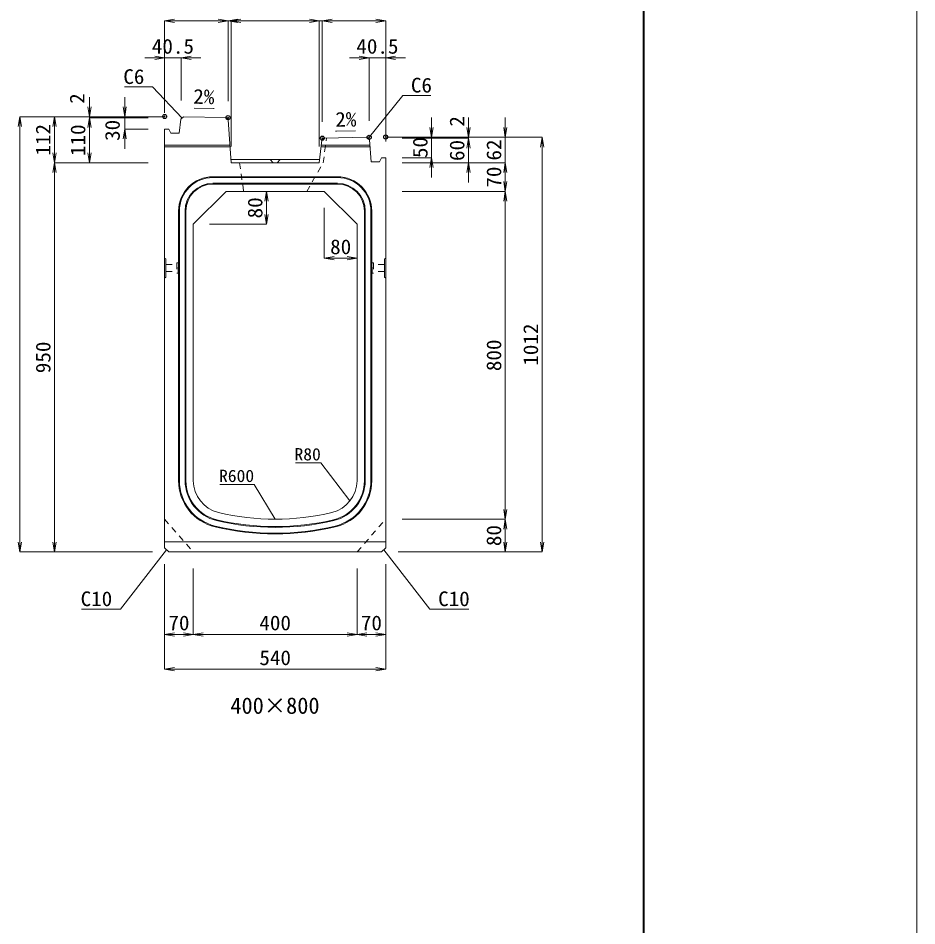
# Model space of a CAD drawing. Units: millimetres at full size, sheet at 1:20. Extents: x -1267 to 18002, y -8037 to 7143.
# Drawn here: x 15807 to 18002, y -5821 to -3606 of the extents above; entities that cross this region are included whole.
import ezdxf
from ezdxf.enums import TextEntityAlignment as Align

# ---------------------------------------------------------------- set-up
doc = ezdxf.new("R2010")
doc.units = ezdxf.units.MM
doc.header["$LTSCALE"] = 20
doc.header["$PDMODE"] = 32
doc.header["$PDSIZE"] = 10
doc.linetypes.add('USER1', pattern=[1.35, 0.75, -0.6])
for name, color, linetype, lineweight in [('0_2', 5, 'Continuous', 13), ('インサート', 3, 'USER1', 9), ('図枠', 7, 'Continuous', 5), ('寸法線', 7, 'Continuous', 13), ('引出線', 4, 'Continuous', 13), ('排水孔', 30, 'USER1', 9), ('本体', 2, 'Continuous', 13), ('目地', 132, 'Continuous', 5)]:
    doc.layers.add(name, color=color, linetype=linetype, lineweight=lineweight)
doc.layers.add('作業エリア', color=11, linetype='Continuous')
doc.layers.add('文字', color=7, linetype='Continuous')
doc.styles.add('ＭＳ 明朝', font='')
doc.styles.get('ＭＳ 明朝').set_extended_font_data('MS Mincho')

# ---------------------------------------------------------------- blocks, each defined once
blk = doc.blocks.new('open_arrow')
at = {"color": 0, "linetype": 'Continuous', "lineweight": -2}
blk.add_lwpolyline([(7.5, 1.25), (0, 0), (7.5, -1.25)], dxfattribs=at)

msp = doc.modelspace()

# ---------------------------------------------------------------- linework, layer by layer
at = {"layer": '0_2'}
msp.add_line((18001.66, 7143.28), (18001.66, -8037.05), dxfattribs=at)
at = {"layer": 'インサート'}
for p, q in [((16167.64, -4207.31), (16194.64, -4207.31)), ((16167.64, -4207.31), (16167.64, -4224.31)), ((16197.64, -4203.31), (16194.64, -4203.31)), ((16194.64, -4203.31), (16194.64, -4228.31)), ((16197.64, -4228.31), (16197.64, -4203.31)), ((16671.24, -4203.31), (16674.24, -4203.31)), ((16671.24, -4228.31), (16671.24, -4203.31)), ((16674.24, -4203.31), (16674.24, -4228.31)), ((16701.24, -4207.31), (16674.24, -4207.31)), ((16701.24, -4207.31), (16701.24, -4224.31)), ((16167.64, -4224.31), (16194.64, -4224.31)), ((16194.64, -4228.31), (16197.64, -4228.31)), ((16674.24, -4228.31), (16671.24, -4228.31)), ((16701.24, -4224.31), (16674.24, -4224.31))]:
    msp.add_line(p, q, dxfattribs=at)
at = {"layer": '作業エリア'}
for p in [(16164.44, -3845.81), (16319.44, -3848.81), (16549.44, -3898.81), (16663.94, -3896.59), (16704.44, -3895.81)]:
    msp.add_point(p, dxfattribs=at)
at = {"layer": '図枠', "lineweight": 40}
msp.add_line((17334.44, -7136.97), (17334.44, -1596.97), dxfattribs=at)
at = {"layer": '寸法線'}
for p, q in [((16164.44, -3612.5), (16367.44, -3612.5)), ((16164.44, -3836.59), (16164.44, -3612.5)), ((16271.44, -3612.5), (16374.94, -3612.5)), ((16319.44, -3808.81), (16319.44, -3612.5)), ((16319.44, -3808.81), (16319.44, -3612.5)), ((16326.94, -3918.81), (16326.94, -3612.5)), ((16326.94, -3612.5), (16541.94, -3612.5)), ((16326.94, -3918.81), (16326.94, -3612.5)), ((16493.94, -3612.5), (16597.44, -3612.5)), ((16541.94, -3918.81), (16541.94, -3612.5)), ((16541.94, -3918.81), (16541.94, -3612.5)), ((16549.44, -3858.81), (16549.44, -3612.5)), ((16549.44, -3612.5), (16704.44, -3612.5)), ((16549.44, -3858.81), (16549.44, -3612.5)), ((16704.44, -3906.59), (16704.44, -3612.5)), ((16116.44, -3702.5), (16252.94, -3702.5)), ((16164.44, -3836.62), (16164.44, -3702.5)), ((16204.94, -3806.62), (16204.94, -3702.5)), ((16615.94, -3702.5), (16752.44, -3702.5)), ((16663.94, -3856.59), (16663.94, -3702.5)), ((16704.44, -3906.59), (16704.44, -3702.5)), ((15980.7, -3896.81), (15980.7, -3798.62)), ((16066.9, -3924.62), (16066.9, -3798.62)), ((15810.7, -4908.81), (15810.7, -3846.62)), ((16164.94, -3846.62), (15810.7, -3846.62)), ((15895.7, -3958.81), (15895.7, -3846.62)), ((16164.94, -3846.62), (15895.7, -3846.62)), ((16164.94, -3846.62), (15980.7, -3846.62)), ((15980.7, -3958.81), (15980.7, -3848.81)), ((16124.21, -3848.81), (15980.7, -3848.81)), ((16124.21, -3848.81), (15980.7, -3848.81)), ((16164.94, -3846.62), (16066.9, -3846.62)), ((16816.53, -3994.59), (16816.53, -3848.59)), ((16906.53, -3946.81), (16906.53, -3848.59)), ((16996.53, -4006.81), (16996.53, -3848.59)), ((16124.44, -3876.62), (16066.9, -3876.62)), ((16703.94, -3896.59), (16996.53, -3896.59)), ((16703.94, -3896.59), (16906.53, -3896.59)), ((16703.94, -3896.59), (17086.53, -3896.59)), ((16703.94, -3896.59), (16816.53, -3896.59)), ((16744.44, -3898.81), (16906.53, -3898.81)), ((16744.44, -3898.81), (16906.53, -3898.81)), ((16906.53, -4006.81), (16906.53, -3898.81)), ((17086.53, -4908.81), (17086.53, -3896.59)), ((15895.7, -4908.81), (15895.7, -3958.81)), ((16124.21, -3958.81), (15895.7, -3958.81)), ((16124.21, -3958.81), (15895.7, -3958.81)), ((16124.21, -3958.81), (15980.7, -3958.81)), ((16744.44, -3946.59), (16816.53, -3946.59)), ((16744.44, -3958.81), (16996.53, -3958.81)), ((16744.44, -3958.81), (16996.53, -3958.81)), ((16744.44, -3958.81), (16906.53, -3958.81)), ((16996.53, -4028.81), (16996.53, -3958.81)), ((16413.29, -4108.81), (16413.29, -4028.81)), ((16744.44, -4028.81), (16996.53, -4028.81)), ((16744.44, -4028.81), (16996.53, -4028.81)), ((16996.53, -4828.81), (16996.53, -4028.81)), ((16554.44, -4068.81), (16554.44, -4191.89)), ((16274.44, -4108.81), (16413.29, -4108.81)), ((16554.44, -4191.89), (16634.44, -4191.89)), ((16744.44, -4828.81), (16996.53, -4828.81)), ((16744.44, -4828.81), (16996.53, -4828.81)), ((16996.53, -4908.81), (16996.53, -4828.81)), ((16134.44, -4908.81), (15810.7, -4908.81)), ((16134.44, -4908.81), (15895.7, -4908.81)), ((16734.44, -4908.81), (17086.53, -4908.81)), ((16734.44, -4908.81), (16996.53, -4908.81)), ((16164.44, -4938.81), (16164.44, -5109.96)), ((16164.44, -4938.81), (16164.44, -5194.96)), ((16704.44, -4938.81), (16704.44, -5109.96)), ((16704.44, -4938.81), (16704.44, -5194.96)), ((16234.44, -4948.81), (16234.44, -5109.96)), ((16234.44, -4948.81), (16234.44, -5109.96)), ((16634.44, -4948.81), (16634.44, -5109.96)), ((16634.44, -4948.81), (16634.44, -5109.96)), ((16164.44, -5109.96), (16234.44, -5109.96)), ((16234.44, -5109.96), (16634.44, -5109.96)), ((16634.44, -5109.96), (16704.44, -5109.96)), ((16164.44, -5194.96), (16704.44, -5194.96))]:
    msp.add_line(p, q, dxfattribs=at)
at = {"layer": '引出線'}
for points in [[(16207.57, -3849.62), (16135.03, -3773.65), (16066.69, -3773.65)], [(16661.19, -3899.64), (16745.95, -3794.53), (16814.3, -3794.53)], [(16285.38, -3826.53), (16236.64, -3825.55), (16285.39, -3826.53)], [(16581.93, -3881.94), (16630.64, -3880.96), (16581.89, -3881.94)], [(16617.2, -4784.38), (16545.94, -4691.27), (16483.71, -4691.27)], [(16434.44, -4828.81), (16383.07, -4744.06), (16298.9, -4744.06)], [(16169.44, -4903.81), (16056.46, -5048.24), (15961.79, -5048.24)], [(16699.44, -4903.81), (16812.42, -5048.24), (16907.09, -5048.24)]]:
    msp.add_lwpolyline(points, dxfattribs=at)
at = {"layer": '排水孔'}
for p, q in [((16551.94, -3958.81), (16559.46, -3898.61)), ((16347.44, -3958.81), (16357.44, -4028.81)), ((16421.94, -3950.81), (16429.44, -3958.81)), ((16439.44, -3958.81), (16446.94, -3950.81)), ((16511.44, -4028.81), (16551.94, -3958.81))]:
    msp.add_line(p, q, dxfattribs=at)
at = {"layer": '本体'}
for p, q in [((16204.19, -3852.54), (16199.94, -3886.59)), ((16210.94, -3846.71), (16204.19, -3852.54)), ((16174.44, -3876.59), (16164.44, -3876.59)), ((16164.44, -4898.81), (16164.44, -3876.59)), ((16179.44, -3886.59), (16174.44, -3876.59)), ((16199.94, -3886.59), (16179.44, -3886.59)), ((16657.94, -3896.71), (16554.63, -3898.7)), ((16657.94, -3896.71), (16664.44, -3902.57)), ((16664.44, -3902.57), (16668.94, -3956.59)), ((16326.94, -3958.81), (16541.94, -3958.81)), ((16668.94, -3956.59), (16689.44, -3956.59)), ((16689.44, -3956.59), (16694.44, -3946.59)), ((16694.44, -3946.59), (16704.44, -3946.59)), ((16704.44, -4898.81), (16704.44, -3946.59)), ((16234.44, -4108.81), (16314.44, -4028.81)), ((16314.44, -4028.81), (16554.44, -4028.81)), ((16554.44, -4028.81), (16634.44, -4108.81)), ((16234.44, -4734.77), (16234.44, -4108.81)), ((16634.44, -4108.81), (16634.44, -4734.77)), ((16174.44, -4908.81), (16164.44, -4898.81)), ((16174.44, -4908.81), (16694.44, -4908.81)), ((16694.44, -4908.81), (16704.44, -4898.81))]:
    msp.add_line(p, q, dxfattribs=at)
at = {"layer": '本体', "lineweight": 20}
for p, q in [((16313.94, -3848.7), (16210.94, -3846.71)), ((16326.94, -3958.81), (16319.81, -3854.29)), ((16548.79, -3903.96), (16541.94, -3958.81))]:
    msp.add_line(p, q, dxfattribs=at)
at = {"layer": '本体', "lineweight": 9}
for p, q in [((16326.39, -3950.81), (16542.94, -3950.81)), ((16164.44, -4191.31), (16167.64, -4193.31)), ((16167.64, -4193.31), (16167.64, -4238.31)), ((16704.44, -4191.31), (16701.24, -4193.31)), ((16701.24, -4193.31), (16701.24, -4238.31)), ((16167.64, -4238.31), (16164.44, -4240.31)), ((16701.24, -4238.31), (16704.44, -4240.31)), ((16164.44, -4883.81), (16704.44, -4883.81))]:
    msp.add_line(p, q, dxfattribs=at)
at = {"layer": '本体', "linetype": 'USER1', "lineweight": 9}
for p, q in [((16164.44, -4828.81), (16234.44, -4908.81)), ((16634.44, -4908.81), (16704.44, -4828.81))]:
    msp.add_line(p, q, dxfattribs=at)
at = {"layer": '本体', "lineweight": 20}
msp.add_arc((16313.83, -3854.7), 6, 3.90049, 88.89119, dxfattribs=at)
at = {"layer": '本体'}
for centre, radius, start, end in [((16554.75, -3904.7), 6, 91.10881, 172.87498), ((16314.44, -4734.77), 80, 180, 256.65764), ((16554.44, -4734.77), 80, 283.34236, 0), ((16434.44, -4228.81), 600, 256.65764, 283.34236)]:
    msp.add_arc(centre, radius, start, end, dxfattribs=at)
at = {"layer": '目地'}
for p, q in [((16164.44, -3915.81), (16324.01, -3915.81)), ((16164.44, -3919.81), (16324.28, -3919.81)), ((16665.87, -3919.81), (16546.81, -3919.81)), ((16665.54, -3915.81), (16547.31, -3915.81)), ((16586.44, -3992.81), (16282.44, -3992.81)), ((16586.44, -3994.81), (16282.44, -3994.81)), ((16586.44, -4008.81), (16282.44, -4008.81)), ((16586.44, -4010.81), (16282.44, -4010.81)), ((16198.44, -4076.81), (16198.44, -4734.77)), ((16200.44, -4076.81), (16200.44, -4734.77)), ((16214.44, -4076.81), (16214.44, -4734.77)), ((16216.44, -4076.81), (16216.44, -4734.77)), ((16652.44, -4734.77), (16652.44, -4076.81)), ((16654.44, -4734.77), (16654.44, -4076.81)), ((16668.44, -4734.77), (16668.44, -4076.81)), ((16670.44, -4734.77), (16670.44, -4076.81))]:
    msp.add_line(p, q, dxfattribs=at)
for centre, radius, start, end in [((16282.44, -4076.81), 84, 90, 180), ((16282.44, -4076.81), 82, 90, 180), ((16282.44, -4076.81), 68, 90, 180), ((16586.44, -4076.81), 84, 0, 90), ((16586.44, -4076.81), 82, 0, 90), ((16586.44, -4076.81), 68, 0, 90), ((16282.44, -4076.81), 66, 90, 180), ((16586.44, -4076.81), 66, 0, 90), ((16314.44, -4734.77), 116, 180, 256.65764), ((16314.44, -4734.77), 114, 180, 256.65764), ((16314.44, -4734.77), 100, 180, 256.65764), ((16314.44, -4734.77), 98, 180, 256.65764), ((16554.44, -4734.77), 98, 283.34236, 0), ((16554.44, -4734.77), 100, 283.34236, 0), ((16554.44, -4734.77), 114, 283.34236, 0), ((16554.44, -4734.77), 116, 283.34236, 0), ((16434.44, -4228.81), 636, 256.65764, 283.34236), ((16434.44, -4228.81), 634, 256.65764, 283.34236), ((16434.44, -4228.81), 620, 256.65764, 283.34236), ((16434.44, -4228.81), 618, 256.65764, 283.34236)]:
    msp.add_arc(centre, radius, start, end, dxfattribs=at)

# ---------------------------------------------------------------- block references
at = {"layer": '寸法線', "xscale": 3.2, "yscale": 3.2}
for p in [(16164.44, -3612.5), (16319.44, -3612.5), (16326.94, -3612.5), (16326.94, -3612.5), (16549.44, -3612.5), (16549.44, -3612.5), (16204.94, -3702.5), (16704.44, -3702.5), (16554.44, -4191.89), (16164.44, -5109.96), (16234.44, -5109.96), (16634.44, -5109.96), (16164.44, -5194.96)]:
    msp.add_blockref('open_arrow', p, dxfattribs=at)
for p, rotation in [((16319.44, -3612.5), 180), ((16541.94, -3612.5), 180), ((16541.94, -3612.5), 180), ((16704.44, -3612.5), 180), ((16164.44, -3702.5), 180), ((16663.94, -3702.5), 180), ((15980.7, -3846.62), 90), ((16066.9, -3846.62), 90), ((15810.7, -3846.62), 270), ((15895.7, -3846.62), 270), ((15980.7, -3848.81), 270), ((15980.7, -3848.81), 270), ((16066.9, -3876.62), 270), ((16816.53, -3896.59), 90), ((16906.53, -3896.59), 90), ((16996.53, -3896.59), 90), ((16906.53, -3898.81), 270), ((16906.53, -3898.81), 270), ((17086.53, -3896.59), 270), ((15895.7, -3958.81), 90), ((15980.7, -3958.81), 90), ((15895.7, -3958.81), 270), ((16816.53, -3946.59), 270), ((16906.53, -3958.81), 270), ((16996.53, -3958.81), 270), ((16996.53, -3958.81), 270), ((16996.53, -4028.81), 90), ((16413.29, -4028.81), 270), ((16996.53, -4028.81), 270), ((16413.29, -4108.81), 90), ((16634.44, -4191.89), 180), ((16996.53, -4828.81), 90), ((16996.53, -4828.81), 270), ((15810.7, -4908.81), 90), ((15895.7, -4908.81), 90), ((16996.53, -4908.81), 90), ((17086.53, -4908.81), 90), ((16234.44, -5109.96), 180), ((16634.44, -5109.96), 180), ((16704.44, -5109.96), 180), ((16704.44, -5194.96), 180)]:
    msp.add_blockref('open_arrow', p, dxfattribs=dict(at, rotation=rotation))
at = {"layer": '引出線'}
for p, xscale, yscale, rotation in [((16285.38, -3826.53), 0.16, 0.16, 178.9), ((16207.57, -3849.62), 0.16, 0.16, 133.7), ((16581.93, -3881.94), 0.16, 0.16, 1.1), ((16661.19, -3899.64), 0.16, 0.16, 51.1), ((16617.2, -4784.38), 0.133, 0.133, 127.4), ((16434.44, -4828.81), 0.133, 0.133, 121.2), ((16169.44, -4903.81), 0.16, 0.16, 232), ((16699.44, -4903.81), 0.16, 0.16, 308)]:
    msp.add_blockref('open_arrow', p, dxfattribs=dict(at, xscale=xscale, yscale=yscale, rotation=rotation))

# ---------------------------------------------------------------- texts
at = {"layer": '寸法線', "style": 'ＭＳ 明朝', "width": 1.05}
for s, p in [('40.5', (16184.69, -3674.5)), ('40.5', (16684.19, -3674.5)), ('80', (16594.44, -4163.89)), ('70', (16199.44, -5081.96)), ('400', (16434.44, -5081.96)), ('70', (16669.44, -5081.96)), ('540', (16434.44, -5166.96))]:
    msp.add_text(s, height=36.03, dxfattribs=at).set_placement(p, align=Align.MIDDLE_CENTER)
for s, p in [('2', (15950.7, -3802.04)), ('2', (16878.53, -3857.78)), ('112', (15867.7, -3902.71)), ('110', (15952.7, -3903.81)), ('30', (16036.9, -3879.71)), ('50', (16788.53, -3921.59)), ('60', (16878.53, -3928.81)), ('62', (16968.53, -3927.7)), ('70', (16968.53, -3993.81)), ('80', (16385.29, -4068.81)), ('1012', (17058.53, -4402.7)), ('950', (15867.7, -4433.81)), ('800', (16968.53, -4428.81)), ('80', (16968.53, -4868.81))]:
    msp.add_text(s, height=36.03, rotation=90, dxfattribs=at).set_placement(p, align=Align.MIDDLE_CENTER)
at = {"layer": '引出線', "style": 'ＭＳ 明朝', "width": 1.05}
for s, height, p in [('C6', 36.03, (16115.03, -3730.45)), ('R80', 30.02, (16545.94, -4655.27)), ('R600', 30.02, (16383.07, -4708.06)), ('C10', 36.03, (16036.46, -5005.04))]:
    msp.add_text(s, height=height, dxfattribs=at).set_placement(p, align=Align.TOP_RIGHT)
for s, p in [('C6', (16765.95, -3751.33)), ('C10', (16832.42, -5005.04))]:
    msp.add_text(s, height=36.03, dxfattribs=at).set_placement(p, align=Align.TOP_LEFT)
msp.add_text('2%', height=36.03, rotation=358.854, dxfattribs=at).set_placement((16286.32, -3779.64), align=Align.TOP_RIGHT)
msp.add_text('2%', height=36.03, rotation=1.146, dxfattribs=at).set_placement((16580.95, -3835.04), align=Align.TOP_LEFT)
at = {"layer": '文字', "style": 'ＭＳ 明朝'}
msp.add_text('400×800', height=40.03, dxfattribs=at).set_placement((16433.96, -5283.78), align=Align.MIDDLE_CENTER)

doc.saveas('drawing.dxf')
